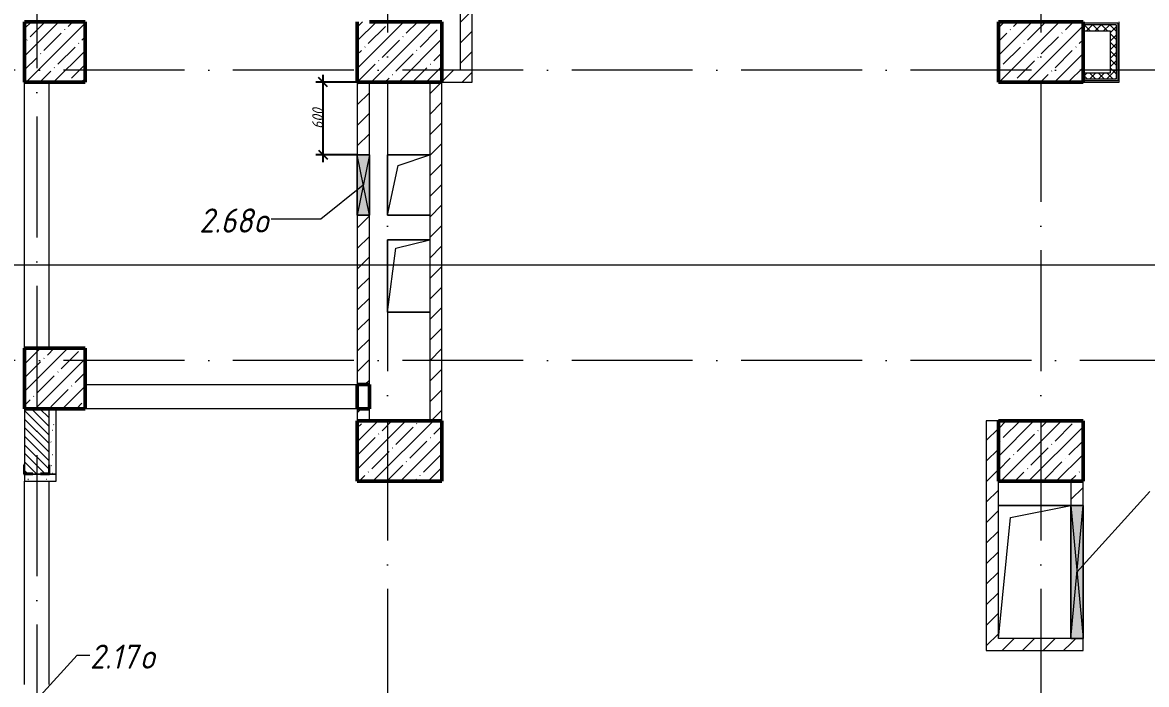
# Model space of a CAD drawing. Header units: millimetres. Extents: x -537608 to 253996, y -217170 to 186033.
# Drawn here: x -74950 to -65657, y -131371 to -125898 of the extents above; entities that cross this region are included whole.
import ezdxf

# ---------------------------------------------------------------- set-up
doc = ezdxf.new("R2010")
doc.units = ezdxf.units.MM
doc.linetypes.add('50_200_ШТРИХ_1Т_ш5_п1_п1_', pattern=[1400, 1000, -200, 0, -200])
for name, color, linetype, lineweight in [('A-____-____-DIMS', 7, 'Continuous', 9), ('A-DETL-GENF-OTLN', 7, 'Continuous', 9), ('A-FLOR-____-OTLN', 7, 'Continuous', 9), ('A-GENM-____-MCUT', 7, 'Continuous', 25), ('A-GENM-____-OTLN', 7, 'Continuous', 9), ('A-GENM-____-OTLN-1', 7, 'Continuous', 25), ('A-GLAZ-____-IDEN', 7, 'Continuous', 9), ('A-GLAZ-____-OTLN', 7, 'Continuous', 9), ('A-WALL-____-MCUT', 7, 'Continuous', 13), ('A-WALL-____-MCUT-1', 7, 'Continuous', 9), ('A-WALL-____-PATT-1', 7, 'Continuous', 9), ('A-WALL-FNSH-MCUT-1', 7, 'Continuous', 9), ('I-WALL-____-OTLN', 7, 'Continuous', 9), ('S-COLS-____-MCUT', 7, 'Continuous', 50), ('S-COLS-____-OTLN', 7, 'Continuous', 9), ('S-GRID-____-OTLN-1', 7, '50_200_ШТРИХ_1Т_ш5_п1_п1_', 9)]:
    doc.layers.add(name, color=color, linetype=linetype, lineweight=lineweight)
for name, color, linetype, lineweight, true_color in [('A-WALL-____-PATT-2', 7, 'Continuous', 9, 0x787878), ('A-WALL-____-PATT-3', 9, 'Continuous', 9, 0x808080), ('G-____-____-SYMB-1', 9, 'Continuous', 9, 0x808080)]:
    doc.layers.add(name, color=color, linetype=linetype, lineweight=lineweight, true_color=true_color)
doc.styles.add('ISOCPEUR_I_11', font='isocpeui.ttf', dxfattribs={"width": 0.9, "height": 200})
doc.styles.add('ISOCPEUR_I_7', font='isocpeui.ttf', dxfattribs={"width": 0.9, "height": 90})
doc.dimstyles.new('ISO-1_8_0_9К_СРЕДНИЙ_Кладочные_2', dxfattribs={"dimscale": 304.8, "dimtxt": 89.638306, "dimasz": 0.246063, "dimexe": 0.19685, "dimexo": 0, "dimgap": 0, "dimtad": 1, "dimdec": 3, "dimrnd": 0.001, "dimdsep": 46, "dimtxsty": 'ISOCPEUR_I_7', "dimblk1": 'OBLIQUE', "dimblk2": 'OBLIQUE', "dimsah": 1, "dimcen": 0.09, "dimdle": 0.19685, "dimazin": 0, "dimtfac": 1, "dimtdec": 4, "dimtix": 1, "dimtmove": 1, "dimatfit": 3, "dimfxl": 1, "dimtvp": 1, "dimtolj": 1, "dimtzin": 0, "dimarcsym": 2})
pattern_1 = [(45, (-149681.9, -196272.38), (-84.85281, 84.85281), [])]
pattern_2 = [(45, (-149681.9, -196272.377), (-35.35534, 35.35534), []), (135, (-149681.9, -196272.377), (-35.35534, -35.35534), [])]
pattern_3 = [(0, (-149681.9, -196272.377), (203.2, 50.8), [3.353, -149.047, 3.353, -149.047, -812.8]), (0, (-149681.9, -196272.377), (203.2, 50.8), [-304.8, 3.353, -301.447, 3.353, -149.047, -355.6]), (0, (-149681.9, -196272.377), (203.2, 50.8), [-762, 3.353, -98.247, 3.353, -250.647]), (120, (-149605.7, -196246.977), (-145.59409, 150.576362), [3.353, -149.047, 3.353, -149.047, -812.8]), (120, (-149605.7, -196246.977), (-145.59409, 150.576362), [-304.8, 3.353, -301.447, 3.353, -149.047, -355.6]), (120, (-149605.7, -196246.977), (-145.59409, 150.576362), [-762, 3.353, -98.247, 3.353, -250.647]), (240, (-149580.3, -196145.377), (-57.60591, -201.376362), [3.353, -149.047, 3.353, -149.047, -812.8]), (240, (-149580.3, -196145.377), (-57.60591, -201.376362), [-304.8, 3.353, -301.447, 3.353, -149.047, -355.6]), (240, (-149580.3, -196145.377), (-57.60591, -201.376362), [-762, 3.353, -98.247, 3.353, -250.647])]

# ---------------------------------------------------------------- blocks, each defined once
blk = doc.blocks.new('BSC_Колонна _Прямоугольная - 500х500-V94-АР1_План отверстий 2 этажа в осях 1-64_Ю-ЯЯ')
at = {"layer": 'S-COLS-____-OTLN'}
h = blk.add_hatch(dxfattribs=at)
h.set_pattern_fill('FP_107', color=256, style=0, pattern_type=2)
h.set_pattern_definition([(45, (-75000, -70131.04), (-114.04925, 114.04925), []), (45, (-74885.95, -70131.04), (-114.04925, 114.04925), [201.613, -40.323, 3.353, -36.97])])
h.paths.add_polyline_path([(-250, -250), (250, -250), (250, 250), (-250, 250), (-250, 8.8)], flags=0)
at = {"layer": 'S-COLS-____-MCUT'}
for p, q in [((250, 250), (-250, 250)), ((-250, 250), (-250, -250)), ((250, -250), (250, 250)), ((-250, -250), (250, -250))]:
    blk.add_line(p, q, dxfattribs=at)
blk = doc.blocks.new('BSC_Колонна _Прямоугольная - 500х700-V129-АР1_План отверстий 2 этажа в осях 1-64_Ю-ЯЯ')
at = {"layer": 'S-COLS-____-OTLN'}
h = blk.add_hatch(dxfattribs=at)
h.set_pattern_fill('FP_142', color=256, style=0, pattern_type=2)
h.set_pattern_definition([(315, (-66831.04, 77850), (114.04925, 114.04925), []), (315, (-66831.04, 77735.95), (114.04925, 114.04925), [201.613, -40.323, 3.353, -36.97])])
h.paths.add_polyline_path([(-250, -350), (250, -350), (250, 350), (-250, 350), (-250, 95.2)], flags=0)
at = {"layer": 'S-COLS-____-MCUT'}
for p, q in [((250, 350), (-250, 350)), ((-250, 350), (-250, -350)), ((250, -350), (250, 350)), ((-250, -350), (250, -350))]:
    blk.add_line(p, q, dxfattribs=at)
blk = doc.blocks.new('BSC_Колонна _Прямоугольная - 500х700-V130-АР1_План отверстий 2 этажа в осях 1-64_Ю-ЯЯ')
at = {"layer": 'S-COLS-____-OTLN'}
h = blk.add_hatch(dxfattribs=at)
h.set_pattern_fill('FP_143', color=256, style=0, pattern_type=2)
h.set_pattern_definition([(315, (-66831.04, 83150), (114.04925, 114.04925), []), (315, (-66831.04, 83035.95), (114.04925, 114.04925), [201.613, -40.323, 3.353, -36.97])])
h.paths.add_polyline_path([(-250, -350), (250, -350), (250, 350), (-250, 350)], flags=0)
at = {"layer": 'S-COLS-____-MCUT'}
for p, q in [((250, 350), (-250, 350)), ((-250, 350), (-250, -350)), ((250, -350), (250, 350)), ((-250, -350), (250, -350))]:
    blk.add_line(p, q, dxfattribs=at)
blk = doc.blocks.new('BSC_Колонна _Прямоугольная - 500х700-V132-АР1_План отверстий 2 этажа в осях 1-64_Ю-ЯЯ')
at = {"layer": 'S-COLS-____-OTLN'}
h = blk.add_hatch(dxfattribs=at)
h.set_pattern_fill('FP_145', color=256, style=0, pattern_type=2)
h.set_pattern_definition([(315, (-70131.04, 77850), (114.04925, 114.04925), []), (315, (-70131.04, 77735.95), (114.04925, 114.04925), [201.613, -40.323, 3.353, -36.97])])
h.paths.add_polyline_path([(-250, 350), (-250, -350), (250, -350), (250, 350), (8.8, 350)], flags=0)
at = {"layer": 'S-COLS-____-MCUT'}
for p, q in [((250, 350), (-250, 350)), ((-250, 350), (-250, -350)), ((250, -350), (250, 250)), ((-250, -350), (250, -350))]:
    blk.add_line(p, q, dxfattribs=at)
blk = doc.blocks.new('BSC_Колонна _Прямоугольная - 500х700-V133-АР1_План отверстий 2 этажа в осях 1-64_Ю-ЯЯ')
at = {"layer": 'S-COLS-____-OTLN'}
h = blk.add_hatch(dxfattribs=at)
h.set_pattern_fill('FP_146', color=256, style=0, pattern_type=2)
h.set_pattern_definition([(315, (-70131.04, 83150), (114.04925, 114.04925), []), (315, (-70131.04, 83035.95), (114.04925, 114.04925), [201.613, -40.323, 3.353, -36.97])])
h.paths.add_polyline_path([(-250, 350), (-250, -350), (250, -350), (250, 350), (8.8, 350)], flags=0)
at = {"layer": 'S-COLS-____-MCUT'}
for p, q in [((250, 350), (-250, 350)), ((-250, 350), (-250, -350)), ((250, -350), (250, 350)), ((-250, -350), (250, -350))]:
    blk.add_line(p, q, dxfattribs=at)
blk = doc.blocks.new('BSC_Колонна _Прямоугольная - 500х500-V144-АР1_План отверстий 2 этажа в осях 1-64_Ю-ЯЯ')
at = {"layer": 'S-COLS-____-OTLN'}
h = blk.add_hatch(dxfattribs=at)
h.set_pattern_fill('FP_157', color=256, style=0, pattern_type=2)
h.set_pattern_definition([(45, (-75000, -67431.04), (-114.04925, 114.04925), []), (45, (-74885.95, -67431.04), (-114.04925, 114.04925), [201.613, -40.323, 3.353, -36.97])])
h.paths.add_polyline_path([(-250, -250), (250, -250), (250, 250), (-250, 250)], flags=0)
at = {"layer": 'S-COLS-____-MCUT'}
for p, q in [((250, 250), (-250, 250)), ((-250, 250), (-250, -250)), ((250, -250), (250, 250)), ((-250, -250), (250, -250))]:
    blk.add_line(p, q, dxfattribs=at)
blk = doc.blocks.new('Фахверк_СКБ_Уголок - 200_3550-28267367-АР1_План отверстий 2 этажа в осях 1-64_Ю-ЯЯ')
at = {"layer": 'A-GENM-____-MCUT'}
for p, q in [((200, 156), (125, 156)), ((125, 156), (125, 81)), ((131, 81), (131, 150)), ((131, 150), (200, 150)), ((200, 150), (200, 156)), ((125, 81), (131, 81)), ((131, 19), (125, 19)), ((125, 19), (125, -56)), ((131, -50), (131, 19)), ((125, -56), (200, -56)), ((200, -50), (131, -50)), ((200, -56), (200, -50))]:
    blk.add_line(p, q, dxfattribs=at)
blk = doc.blocks.new('AR_Отверстие прямоугольное _в плите_ - AR_Отверстие прямоугольное _в плите_-30552540-АР1_План отверстий 2 этажа в осях 1-64_Ю-ЯЯ')
at = {"layer": 'A-GENM-____-OTLN'}
for p, q in [((175, 250), (-175, 250)), ((-175, 250), (-175, -250)), ((-87.5, 162.5), (175, 250)), ((-175, -250), (-87.5, 162.5)), ((-175, -250), (175, -250))]:
    blk.add_line(p, q, dxfattribs=at)
blk = doc.blocks.new('AR_Отверстие прямоугольное _в плите_ - AR_Отверстие прямоугольное _в плите_-30552533-АР1_План отверстий 2 этажа в осях 1-64_Ю-ЯЯ')
at = {"layer": 'A-GENM-____-OTLN'}
for p, q in [((175, 300), (-175, 300)), ((-175, 300), (-175, -300)), ((-105, 230), (175, 300)), ((-175, -300), (-105, 230)), ((-175, -300), (175, -300))]:
    blk.add_line(p, q, dxfattribs=at)
blk = doc.blocks.new('AR_Отверстие прямоугольное _в плите_ - AR_Отверстие прямоугольное _в плите_-30552713-АР1_План отверстий 2 этажа в осях 1-64_Ю-ЯЯ')
at = {"layer": 'A-GENM-____-OTLN'}
for p, q in [((300, 550), (-300, 550)), ((-200, 450), (300, 550)), ((-300, -549.7), (-200, 450))]:
    blk.add_line(p, q, dxfattribs=at)
blk = doc.blocks.new('BSC_Колонна _Прямоугольная1 - 200х100 _металл_-35191705-АР1_План отверстий 2 этажа в осях 1-64_Ю-ЯЯ')
at = {"layer": 'S-COLS-____-MCUT'}
for p, q in [((100, 50), (-100, 50)), ((-100, 50), (-100, -50)), ((100, -50), (100, 50)), ((-100, -50), (100, -50))]:
    blk.add_line(p, q, dxfattribs=at)
blk = doc.blocks.new('AR_Отверстие прямоугольное _в стене__БезПР - AR_Отверстие прямоугольное _в стене__БезПР-36788999-АР1_План отверстий 2 этажа в осях 1-64_Ю-ЯЯ')
at = {"layer": 'A-GLAZ-____-OTLN'}
blk.add_hatch(color=256, dxfattribs=at).paths.add_polyline_path([(-550, -50), (550, -50), (550, 50), (-550, 50)], flags=0)
at = {"layer": 'A-DETL-GENF-OTLN'}
for p, q in [((-550, -50), (-550, 50)), ((-550, 50), (550, 50)), ((550, 50), (-550, -50)), ((-550, 50), (550, -50)), ((550, 50), (-550, 50)), ((-550, 50), (-550, -50)), ((550, 50), (550, -50)), ((550, -50), (550, 50)), ((550, -50), (-550, -50)), ((-550, -50), (550, -50))]:
    blk.add_line(p, q, dxfattribs=at)
at = {"layer": 'A-GLAZ-____-OTLN'}
blk.add_line((550, 50), (-550, 50), dxfattribs=at)
blk = doc.blocks.new('AR_Отверстие прямоугольное _в стене__БезПР - AR_Отверстие прямоугольное _в стене__БезПР-36788837-АР1_План отверстий 2 этажа в осях 1-64_Ю-ЯЯ')
at = {"layer": 'A-GLAZ-____-OTLN'}
blk.add_hatch(color=256, dxfattribs=at).paths.add_polyline_path([(250, -50), (250, 50), (-250, 50), (-250, -50)], flags=0)
at = {"layer": 'A-DETL-GENF-OTLN'}
for p, q in [((-250, -50), (-250, 50)), ((-250, 50), (250, 50)), ((250, 50), (-250, -50)), ((-250, 50), (250, -50)), ((250, 50), (-250, 50)), ((-250, 50), (-250, -50)), ((250, 50), (250, -50)), ((250, -50), (250, 50)), ((250, -50), (-250, -50)), ((-250, -50), (250, -50))]:
    blk.add_line(p, q, dxfattribs=at)
at = {"layer": 'A-GLAZ-____-OTLN'}
blk.add_line((250, 50), (-250, 50), dxfattribs=at)
blk = doc.blocks.new('_Oblique')
at = {"color": 0, "linetype": 'ByBlock', "lineweight": -2}
blk.add_line((-0.5, -0.5), (0.5, 0.5), dxfattribs=at)
blk = doc.blocks.new('*D2596')
at = {"layer": 'A-____-____-DIMS', "color": 0, "lineweight": -2, "transparency": 16777216}
for p, q in [((-72464.7, -127051.3), (-72464.7, -126331.3)), ((-72181.9, -126391.3), (-72524.7, -126391.3)), ((-72181.9, -126991.3), (-72524.7, -126991.3))]:
    blk.add_line(p, q, dxfattribs=at)
at = {"layer": 'Defpoints', "color": 0, "transparency": 16777216}
for p in [(-72464.7, -126391.3), (-72181.9, -126391.3), (-72181.9, -126991.3)]:
    blk.add_point(p, dxfattribs=at)
at = {"layer": 'A-____-____-DIMS', "color": 0, "lineweight": -2, "transparency": 16777216, "xscale": 75, "yscale": 75, "zscale": 75}
for p, rotation in [((-72464.7, -126391.3), 90), ((-72464.7, -126991.3), 270)]:
    blk.add_blockref('_Oblique', p, dxfattribs=dict(at, rotation=rotation))
at = {"layer": 'A-____-____-DIMS', "color": 0, "transparency": 16777216, "insert": (-72509.7, -126691.3), "char_height": 90, "width": 409.578, "attachment_point": 5, "rotation": 90, "style": 'ISOCPEUR_I_7'}
blk.add_mtext('\\A1;600', dxfattribs=at)

msp = doc.modelspace()

# ---------------------------------------------------------------- hatches: boundary and pattern name
at = {"layer": 'A-WALL-____-PATT-1'}
h = msp.add_hatch(dxfattribs=at)
h.set_pattern_fill('FP_4', color=256, style=0, pattern_type=2)
h.set_pattern_definition(pattern_1)
h.paths.add_polyline_path([(-71231.9, -126391.3351), (-71231.9, -123941.3351), (-71331.9, -123941.3351), (-71331.9, -126391.3351)], flags=0)
h = msp.add_hatch(dxfattribs=at)
h.set_pattern_fill('FP_4', color=256, style=0, pattern_type=2)
h.set_pattern_definition(pattern_1)
h.paths.add_polyline_path([(-71331.9, -126391.3351), (-71331.9, -126291.3351), (-71481.9, -126291.3351), (-71481.9, -126391.3351)], flags=0)
h = msp.add_hatch(dxfattribs=at)
h.set_pattern_fill('FP_4', color=256, style=0, pattern_type=2)
h.set_pattern_definition(pattern_1)
h.paths.add_polyline_path([(-72181.9, -129191.3351), (-72081.9, -129191.3351), (-72081.9, -129091.3351), (-72181.9, -129091.3351)], flags=0)
h.paths.add_polyline_path([(-72081.9, -128891.3351), (-72081.9, -127491.3351), (-72181.9, -127491.3351), (-72181.9, -128891.3351)], flags=0)
h.paths.add_polyline_path([(-72181.9, -126991.3351), (-72081.9, -126991.3351), (-72081.9, -126391.3351), (-72181.9, -126391.3351)], flags=0)
h = msp.add_hatch(dxfattribs=at)
h.set_pattern_fill('FP_4', color=256, style=0, pattern_type=2)
h.set_pattern_definition(pattern_1)
h.paths.add_polyline_path([(-71481.9, -129191.3351), (-71481.9, -126391.3351), (-71581.9, -126391.3351), (-71581.9, -129191.3351)], flags=0)
h = msp.add_hatch(dxfattribs=at)
h.set_pattern_fill('FP_6', color=256, style=0, pattern_type=2)
h.set_pattern_definition([(135, (-149681.9, -196272.377), (-35.35534, -35.35534), [])])
h.paths.add_polyline_path([(-74731.9, -133091.3351), (-74731.9, -131857.3351), (-74800.9, -131857.3351), (-74800.9, -131851.3351), (-74862.9, -131851.3351), (-74862.9, -131857.3351), (-74931.9, -131857.3351), (-74931.9, -133091.3351)], flags=0)
h.paths.add_polyline_path([(-74800.9, -129631.3351), (-74800.9, -129625.3351), (-74731.9, -129625.3351), (-74731.9, -129091.3351), (-74931.9, -129091.3351), (-74931.9, -129625.3351), (-74862.9, -129625.3351), (-74862.9, -129631.3351)], flags=0)
h = msp.add_hatch(dxfattribs=at)
h.set_pattern_fill('FP_4', color=256, style=0, pattern_type=2)
h.set_pattern_definition(pattern_1)
h.paths.add_polyline_path([(-66881.9, -131091.3351), (-66881.9, -129191.3351), (-66981.9, -129191.3351), (-66981.9, -131091.3351)], flags=0)
h = msp.add_hatch(dxfattribs=at)
h.set_pattern_fill('FP_4', color=256, style=0, pattern_type=2)
h.set_pattern_definition(pattern_1)
h.paths.add_polyline_path([(-66181.9, -131091.3351), (-66181.9, -130991.3351), (-66281.9, -130991.3351), (-66281.9, -131091.3351)], flags=0)
h.paths.add_polyline_path([(-66281.9, -129891.3351), (-66181.9, -129891.3351), (-66181.9, -129691.3351), (-66281.9, -129691.3351)], flags=0)
h = msp.add_hatch(dxfattribs=at)
h.set_pattern_fill('FP_4', color=256, style=0, pattern_type=2)
h.set_pattern_definition(pattern_1)
h.paths.add_polyline_path([(-66281.9, -131091.3351), (-66281.9, -130991.3351), (-66881.9, -130991.3351), (-66881.9, -131091.3351)], flags=0)
at = {"layer": 'A-WALL-____-PATT-2'}
h = msp.add_hatch(dxfattribs=at)
h.set_pattern_fill('FP_165', color=256, style=0, pattern_type=2)
h.set_pattern_definition(pattern_3)
h.paths.add_polyline_path([(-74725.9, -131991.3351), (-74671.9, -131991.3351), (-74671.9, -131851.3351), (-74725.9, -131851.3351), (-74725.9, -131926.3351), (-74731.9, -131926.3351), (-74731.9, -131991.3351)], flags=0)
h.paths.add_polyline_path([(-74725.9, -129631.3351), (-74671.9, -129631.3351), (-74671.9, -129091.3351), (-74731.9, -129091.3351), (-74731.9, -129556.3351), (-74725.9, -129556.3351), (-74725.9, -129625.3351)], flags=0)
h = msp.add_hatch(dxfattribs=at)
h.set_pattern_fill('FP_165', color=256, style=0, pattern_type=2)
h.set_pattern_definition(pattern_3)
h.paths.add_polyline_path([(-74725.9, -129691.3351), (-74671.9, -129691.3351), (-74671.9, -129631.3351), (-74931.9, -129631.3351), (-74931.9, -129691.3351), (-74731.9, -129691.3351)], flags=0)
at = {"layer": 'A-WALL-____-PATT-3'}
h = msp.add_hatch(dxfattribs=at)
h.set_pattern_fill('FP_7', color=256, style=0, pattern_type=2)
h.set_pattern_definition(pattern_2)
h.paths.add_polyline_path([(-65956.9, -125966.3351), (-65956.9, -125916.3351), (-66181.9, -125916.3351), (-66181.9, -125966.3351)], flags=0)
h = msp.add_hatch(dxfattribs=at)
h.set_pattern_fill('FP_7', color=256, style=0, pattern_type=2)
h.set_pattern_definition(pattern_2)
h.paths.add_polyline_path([(-65956.9, -126316.3351), (-65906.9, -126316.3351), (-65906.9, -125916.3351), (-65956.9, -125916.3351), (-65956.9, -126132.4865)], flags=0)
h = msp.add_hatch(dxfattribs=at)
h.set_pattern_fill('FP_7', color=256, style=0, pattern_type=2)
h.set_pattern_definition(pattern_2)
h.paths.add_polyline_path([(-65906.9, -126366.3351), (-65906.9, -126316.3351), (-66181.9, -126316.3351), (-66181.9, -126366.3351)], flags=0)

# ---------------------------------------------------------------- linework, layer by layer
at = {"layer": 'A-FLOR-____-OTLN'}
for p, q in [((-71931.9, -126991.3351), (-71581.9, -126991.3351)), ((-71931.9, -127491.3351), (-71931.9, -126991.3351)), ((-71581.9, -127491.3351), (-71931.9, -127491.3351)), ((-71931.9, -127693.701), (-71581.9, -127693.701)), ((-71931.9, -128293.701), (-71931.9, -127693.701)), ((-71581.9, -128293.701), (-71931.9, -128293.701)), ((-66881.9, -129891.6826), (-66281.9, -129891.6826))]:
    msp.add_line(p, q, dxfattribs=at)
at = {"layer": 'A-GLAZ-____-IDEN'}
for p, q in [((-72131.9, -127241.3351), (-72483.1282, -127522.7386)), ((-72483.1282, -127522.7386), (-72892.5062, -127522.7386)), ((-66231.9, -130441.3351), (-65628.2514, -129776.5912)), ((-74831.9, -131496.3351), (-74498.2048, -131128.2461)), ((-74498.2048, -131128.2461), (-74391.8849, -131128.2461))]:
    msp.add_line(p, q, dxfattribs=at)
at = {"layer": 'A-WALL-____-MCUT'}
for p, q in [((-65906.9, -125916.3351), (-66181.9, -125916.3351)), ((-65906.9, -125916.3351), (-65906.9, -126366.3351)), ((-66181.9, -125966.3351), (-65956.9, -125966.3351)), ((-65956.9, -125966.3351), (-65956.9, -126316.3351)), ((-65956.9, -126316.3351), (-66181.9, -126316.3351)), ((-65906.9, -126366.3351), (-66181.9, -126366.3351)), ((-74931.9, -129091.3351), (-74931.9, -129556.3351)), ((-74731.9, -129091.3351), (-74731.9, -129091.3351)), ((-74731.9, -129091.3351), (-74731.9, -129556.3351)), ((-74862.9, -129631.3351), (-74800.9, -129631.3351))]:
    msp.add_line(p, q, dxfattribs=at)
at = {"layer": 'A-WALL-____-MCUT-1'}
for p, q in [((-65894.4, -125903.8351), (-66181.9, -125903.8351)), ((-65894.4, -125903.8351), (-65894.4, -126378.8351)), ((-65894.4, -126378.8351), (-66181.9, -126378.8351))]:
    msp.add_line(p, q, dxfattribs=at)
at = {"layer": 'A-WALL-FNSH-MCUT-1'}
for p, q in [((-71331.9, -123941.3351), (-71331.9, -126291.3351)), ((-71231.9, -126391.3351), (-71231.9, -123941.3351)), ((-65881.9, -126391.3351), (-65881.9, -125891.3351)), ((-71331.9, -126291.3351), (-71481.9, -126291.3351)), ((-72181.9, -126391.3351), (-72181.9, -126991.3351)), ((-72081.9, -126991.3351), (-72081.9, -126391.3351)), ((-71581.9, -126391.3351), (-71581.9, -129191.3351)), ((-71481.9, -126391.3351), (-71231.9, -126391.3351)), ((-71481.9, -129191.3351), (-71481.9, -126391.3351)), ((-66181.9, -126391.3351), (-65881.9, -126391.3351)), ((-72181.9, -127491.3351), (-72181.9, -128891.3351)), ((-72081.9, -128891.3351), (-72081.9, -127491.3351)), ((-74671.9, -129631.3351), (-74671.9, -129091.3351)), ((-72181.9, -129091.3351), (-72181.9, -129191.3351)), ((-72081.9, -129191.3351), (-72081.9, -129091.3351)), ((-66881.9, -129191.3351), (-66981.9, -129191.3351)), ((-66981.9, -129191.3351), (-66981.9, -131091.3351)), ((-74931.9, -129631.3351), (-74931.9, -129691.3351)), ((-74800.9, -129631.3351), (-74862.9, -129631.3351)), ((-74725.9, -129631.3351), (-74671.9, -129631.3351)), ((-74671.9, -129631.3351), (-74725.9, -129631.3351)), ((-74671.9, -129691.3351), (-74671.9, -129631.3351)), ((-74931.9, -129691.3351), (-74671.9, -129691.3351)), ((-66881.9, -130991.3351), (-66881.9, -129691.3351)), ((-66281.9, -129691.3351), (-66281.9, -129891.3351)), ((-66181.9, -129891.3351), (-66181.9, -129691.3351)), ((-66281.9, -130991.3351), (-66881.9, -130991.3351)), ((-66181.9, -131091.3351), (-66181.9, -130991.3351)), ((-66981.9, -131091.3351), (-66181.9, -131091.3351))]:
    msp.add_line(p, q, dxfattribs=at)
at = {"layer": 'G-____-____-SYMB-1'}
msp.add_line((-154492.4364, -127901.3351), (-45011.709, -127901.3351), dxfattribs=at)
at = {"layer": 'I-WALL-____-OTLN'}
for p, q in [((-74931.9, -128591.3351), (-74931.9, -126391.3351)), ((-74731.9, -126391.3351), (-74731.9, -128591.3351)), ((-74431.9, -128891.3351), (-72181.9, -128891.3351)), ((-72181.9, -129091.3351), (-74431.9, -129091.3351)), ((-74931.9, -131371.3351), (-74931.9, -129691.3351)), ((-74731.9, -129691.3351), (-74731.9, -131371.3351))]:
    msp.add_line(p, q, dxfattribs=at)
at = {"layer": 'S-GRID-____-OTLN-1'}
for p, q in [((-71931.9, -105379.5257), (-71931.9, -156291.3351)), ((-66531.9, -105379.5257), (-66531.9, -156291.3351)), ((-74831.9, -105674.3722), (-74831.9, -155981.3777)), ((-45607.4934, -126291.3351), (-100439.8823, -126291.3351)), ((-45607.4934, -128691.3351), (-154350.6702, -128691.3351))]:
    msp.add_line(p, q, dxfattribs=at)

# ---------------------------------------------------------------- block references
at = {"layer": 'A-GENM-____-OTLN'}
for name, p in [('AR_Отверстие прямоугольное _в плите_ - AR_Отверстие прямоугольное _в плите_-30552540-АР1_План отверстий 2 этажа в осях 1-64_Ю-ЯЯ', (-71756.9, -127241.3351)), ('AR_Отверстие прямоугольное _в плите_ - AR_Отверстие прямоугольное _в плите_-30552533-АР1_План отверстий 2 этажа в осях 1-64_Ю-ЯЯ', (-71756.9, -127993.701)), ('AR_Отверстие прямоугольное _в плите_ - AR_Отверстие прямоугольное _в плите_-30552713-АР1_План отверстий 2 этажа в осях 1-64_Ю-ЯЯ', (-66581.9, -130441.6826))]:
    msp.add_blockref(name, p, dxfattribs=at)
at = {"layer": 'A-GENM-____-OTLN-1', "rotation": 90}
msp.add_blockref('Фахверк_СКБ_Уголок - 200_3550-28267367-АР1_План отверстий 2 этажа в осях 1-64_Ю-ЯЯ', (-74781.9, -129756.3351), dxfattribs=at)
at = {"layer": 'A-GLAZ-____-OTLN'}
for name, p, rotation in [('AR_Отверстие прямоугольное _в стене__БезПР - AR_Отверстие прямоугольное _в стене__БезПР-36788837-АР1_План отверстий 2 этажа в осях 1-64_Ю-ЯЯ', (-72131.9, -127241.3351), 269.9999999999994), ('AR_Отверстие прямоугольное _в стене__БезПР - AR_Отверстие прямоугольное _в стене__БезПР-36788999-АР1_План отверстий 2 этажа в осях 1-64_Ю-ЯЯ', (-66231.9, -130441.3351), 90)]:
    msp.add_blockref(name, p, dxfattribs=dict(at, rotation=rotation))
at = {"layer": 'S-COLS-____-OTLN'}
for name, p in [('BSC_Колонна _Прямоугольная - 500х500-V94-АР1_План отверстий 2 этажа в осях 1-64_Ю-ЯЯ', (-74681.9, -126141.3351)), ('BSC_Колонна _Прямоугольная - 500х500-V144-АР1_План отверстий 2 этажа в осях 1-64_Ю-ЯЯ', (-74681.9, -128841.3351))]:
    msp.add_blockref(name, p, dxfattribs=at)
for name, p, rotation in [('BSC_Колонна _Прямоугольная - 500х700-V132-АР1_План отверстий 2 этажа в осях 1-64_Ю-ЯЯ', (-71831.9, -126141.3351), 89.9999999999999), ('BSC_Колонна _Прямоугольная - 500х700-V133-АР1_План отверстий 2 этажа в осях 1-64_Ю-ЯЯ', (-66531.9, -126141.3351), 89.9999999999999), ('BSC_Колонна _Прямоугольная1 - 200х100 _металл_-35191705-АР1_План отверстий 2 этажа в осях 1-64_Ю-ЯЯ', (-72131.9, -128991.3351), 270.0000000000001), ('BSC_Колонна _Прямоугольная - 500х700-V129-АР1_План отверстий 2 этажа в осях 1-64_Ю-ЯЯ', (-71831.9, -129441.3351), 89.9999999999999), ('BSC_Колонна _Прямоугольная - 500х700-V130-АР1_План отверстий 2 этажа в осях 1-64_Ю-ЯЯ', (-66531.9, -129441.3351), 89.9999999999999)]:
    msp.add_blockref(name, p, dxfattribs=dict(at, rotation=rotation))

# ---------------------------------------------------------------- texts
at = {"layer": 'A-GLAZ-____-IDEN', "char_height": 200, "attachment_point": 1, "style": 'ISOCPEUR_I_11'}
for s, insert, width in [('2.68', (-73487.9607, -127435.124), 548.35425), ('\\fISOCPEUR|b0|i1|c204|p34|;\\W.9;о', (-73035.5232, -127435.124), 158.734125), ('2.17', (-74391.8849, -131040.6315), 505.063125), ('\\fISOCPEUR|b0|i1|c204|p34|;\\W.9;о', (-73975.1661, -131040.6315), 158.734125)]:
    msp.add_mtext(s, dxfattribs=dict(at, insert=insert, width=width))

# ---------------------------------------------------------------- dimensions: what is measured, and where the dimension line sits
at = {"layer": 'A-____-____-DIMS'}
dim = msp.add_linear_dim(base=(-72464.7484, -126391.3351), p1=(-72181.9, -126991.3351), p2=(-72181.9, -126391.3351), angle=90, dimstyle='ISO-1_8_0_9К_СРЕДНИЙ_Кладочные_2', override={"dimpost": '<>', "dimfxl": 600}, dxfattribs=at)
dim.commit()
dim.dimension.update_dxf_attribs({"geometry": '*D2596', "text_midpoint": (-72509.7484, -126691.3351)})

doc.saveas('drawing.dxf')
